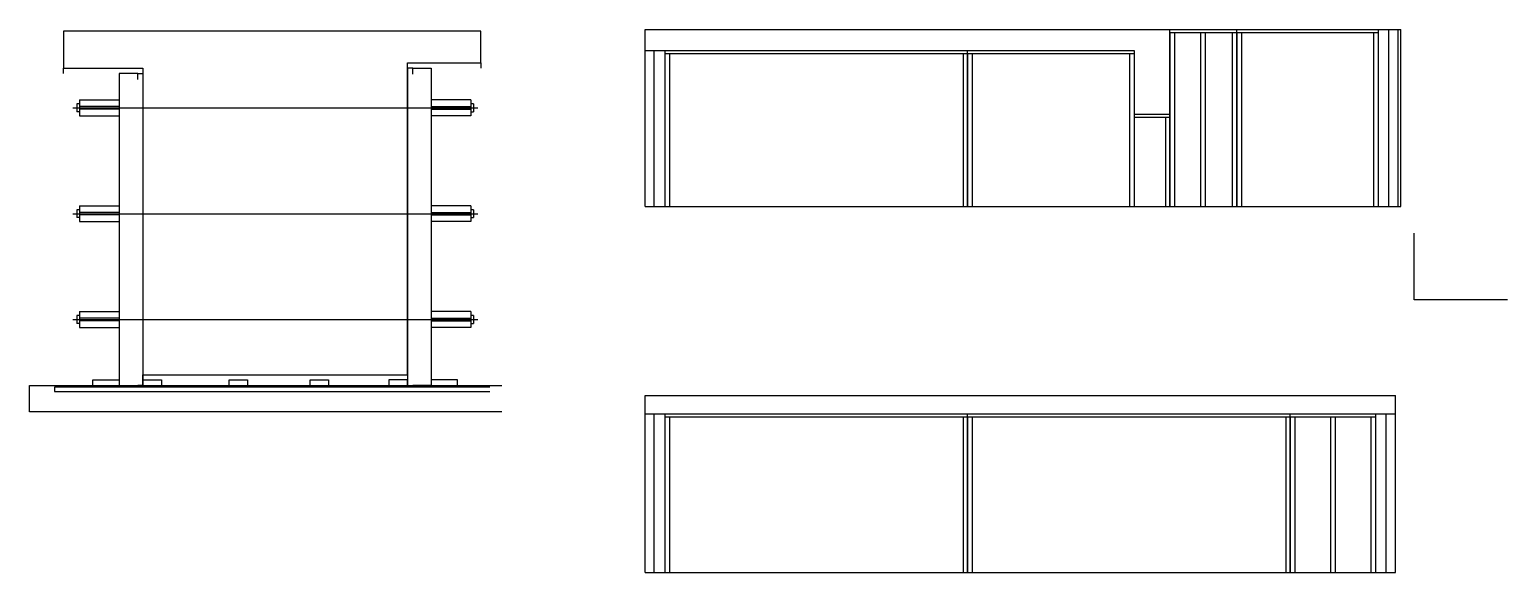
# Model space of a CAD drawing. Header units: metres. Extents: x 6009 to 7127, y 8738 to 9148.
import ezdxf

# ---------------------------------------------------------------- set-up
doc = ezdxf.new("R2010")
doc.units = ezdxf.units.M
for name, color, linetype in [('barrote', 7, 'Continuous'), ('CONCRETO', 7, 'Continuous'), ('COTA', 7, 'Continuous'), ('Madeira', 7, 'Continuous'), ('NOMENCLATURA', 7, 'Continuous'), ('Painéis', 7, 'Continuous'), ('SARR_2.2x7', 7, 'Continuous'), ('SARR_3.5x7', 7, 'Continuous'), ('SCO-___-LAJ', 7, 'Continuous'), ('TENSOR', 7, 'Continuous')]:
    doc.layers.add(name, color=color, linetype=linetype)

msp = doc.modelspace()

# ---------------------------------------------------------------- linework, layer by layer
at = {"color": 7, "lineweight": 25}
for p, q in [((6045, 9092.2), (6045, 9086.2)), ((6047, 9092.2), (6045, 9092.2)), ((6047, 9095.2), (6047, 9083.2)), ((6047, 9095.2), (6077, 9095.2)), ((6077, 9090.2), (6047, 9090.2)), ((6077, 9088.2), (6047, 9088.2)), ((6343, 9095.2), (6313, 9095.2)), ((6313, 9090.2), (6343, 9090.2)), ((6313, 9088.2), (6343, 9088.2)), ((6343, 9095.2), (6343, 9083.2)), ((6345, 9092.2), (6343, 9092.2)), ((6345, 9092.2), (6345, 9086.2)), ((6047, 9086.2), (6045, 9086.2)), ((6047, 9083.2), (6077, 9083.2)), ((6343, 9083.2), (6313, 9083.2)), ((6343, 9086.2), (6345, 9086.2)), ((6045, 9012.2), (6045, 9006.2)), ((6047, 9012.2), (6045, 9012.2)), ((6047, 9015.2), (6047, 9003.2)), ((6047, 9015.2), (6077, 9015.2)), ((6077, 9010.2), (6047, 9010.2)), ((6343, 9015.2), (6313, 9015.2)), ((6313, 9010.2), (6343, 9010.2)), ((6343, 9015.2), (6343, 9003.2)), ((6345, 9012.2), (6343, 9012.2)), ((6345, 9012.2), (6345, 9006.2)), ((6047, 9006.2), (6045, 9006.2)), ((6077, 9008.2), (6047, 9008.2)), ((6047, 9003.2), (6077, 9003.2)), ((6313, 9008.2), (6343, 9008.2)), ((6343, 9003.2), (6313, 9003.2)), ((6343, 9006.2), (6345, 9006.2)), ((6045, 8932.2), (6045, 8926.2)), ((6047, 8932.2), (6045, 8932.2)), ((6047, 8935.2), (6047, 8923.2)), ((6047, 8935.2), (6077, 8935.2)), ((6343, 8935.2), (6313, 8935.2)), ((6343, 8935.2), (6343, 8923.2)), ((6345, 8932.2), (6343, 8932.2)), ((6345, 8932.2), (6345, 8926.2)), ((6047, 8926.2), (6045, 8926.2)), ((6077, 8930.2), (6047, 8930.2)), ((6077, 8928.2), (6047, 8928.2)), ((6047, 8923.2), (6077, 8923.2)), ((6313, 8930.2), (6343, 8930.2)), ((6313, 8928.2), (6343, 8928.2)), ((6343, 8923.2), (6313, 8923.2)), ((6343, 8926.2), (6345, 8926.2))]:
    msp.add_line(p, q, dxfattribs=at)
at = {"layer": 'barrote', "color": 7, "lineweight": 25}
msp.add_lwpolyline([(6366.4, 8859.2), (6009.2, 8859.2), (6009.2, 8879.2), (6366.4, 8879.2)], dxfattribs=at)
at = {"layer": 'CONCRETO', "color": 7, "lineweight": 25}
msp.add_lwpolyline([(6350.6, 9123.2), (6350.6, 9147.2), (6035, 9147.2), (6035, 9119.2), (6095, 9119.2), (6095, 8887.2), (6295, 8887.2), (6295, 9123.2)], dxfattribs=at)
at = {"layer": 'COTA', "color": 7, "lineweight": 25}
for p, q in [((6474.7, 9148.5), (6871.7, 9148.5)), ((6474.7, 9132.5), (6474.7, 9148.5)), ((6474.7, 8871.8), (7042.2, 8871.8)), ((6474.7, 8857.8), (6474.7, 8871.8)), ((7042.2, 8857.8), (7042.2, 8871.8))]:
    msp.add_line(p, q, dxfattribs=at)
at = {"layer": 'Madeira', "color": 7, "lineweight": 25}
for points in [[(6091, 9110.8), (6091, 9115.2), (6077, 9115.2), (6077, 9110.8)], [(6091, 9115.2), (6077, 9115.2), (6077, 8879.2), (6091, 8879.2)], [(6299, 9114.8), (6299, 9119.2), (6313, 9119.2), (6313, 9114.8)], [(6299, 9119.2), (6313, 9119.2), (6313, 8879.2), (6299, 8879.2)], [(6057, 8879.2), (6057, 8883.6), (6077, 8883.6), (6077, 8879.2)], [(6095, 8879.2), (6095, 8883.6), (6109, 8883.6), (6109, 8879.2)], [(6160.1, 8879.2), (6160.1, 8883.6), (6174.1, 8883.6), (6174.1, 8879.2)], [(6221.4, 8879.2), (6221.4, 8883.6), (6235.4, 8883.6), (6235.4, 8879.2)], [(6295, 8879.2), (6295, 8883.6), (6281, 8883.6), (6281, 8879.2)], [(6333, 8879.2), (6333, 8883.6), (6313, 8883.6), (6313, 8879.2)]]:
    msp.add_lwpolyline(points, dxfattribs=at)
at = {"layer": 'NOMENCLATURA', "color": 7, "lineweight": 25}
for p, q in [((7056.4, 8944.1), (7056.4, 8994.5)), ((7126.9, 8944.1), (7056.4, 8944.1))]:
    msp.add_line(p, q, dxfattribs=at)
at = {"layer": 'Painéis', "color": 7, "lineweight": 25}
for p, q in [((6871.7, 9148.5), (7046.2, 9148.5)), ((6871.7, 9014.5), (6871.7, 9148.5)), ((6922.2, 9014.5), (6922.2, 9148.5)), ((7044.2, 9014.5), (7044.2, 9148.5)), ((7046.2, 9014.5), (7046.2, 9148.5)), ((6474.7, 9132.5), (6844.7, 9132.5)), ((6474.7, 9014.5), (6474.7, 9132.5)), ((6718.7, 9014.5), (6718.7, 9132.5)), ((6844.7, 9132.5), (6844.7, 9084.5)), ((6844.7, 9084.5), (6871.7, 9084.5)), ((6474.7, 9014.5), (7046.2, 9014.5)), ((6474.7, 8857.8), (7042.2, 8857.8)), ((6474.7, 8737.8), (6474.7, 8857.8)), ((6718.7, 8737.8), (6718.7, 8857.8)), ((6962.7, 8737.8), (6962.7, 8857.8)), ((7042.2, 8737.8), (7042.2, 8857.8)), ((6474.7, 8737.8), (7042.2, 8737.8))]:
    msp.add_line(p, q, dxfattribs=at)
for points in [[(6295, 9119.2), (6295, 9123.2), (6350.6, 9123.2), (6350.6, 9119.2)], [(6035, 9115.2), (6035, 9119.2), (6095, 9119.2), (6095, 9115.2)], [(6091, 9115.2), (6095, 9115.2), (6095, 8879.2), (6091, 8879.2)], [(6299, 9119.2), (6295, 9119.2), (6295, 8879.2), (6299, 8879.2)], [(6095, 8883.6), (6095, 8887.2), (6295, 8887.2), (6295, 8883.6)]]:
    msp.add_lwpolyline(points, dxfattribs=at)
at = {"layer": 'SARR_2.2x7', "color": 7, "lineweight": 25}
for p, q in [((6871.7, 9146.3), (6922.2, 9146.3)), ((6922.2, 9146.3), (7029.2, 9146.3)), ((7037.2, 9014.5), (7037.2, 9148.5)), ((6481.7, 9014.5), (6481.7, 9132.5)), ((6489.7, 9130.3), (6718.7, 9130.3)), ((6718.7, 9130.3), (6844.7, 9130.3)), ((6844.7, 9082.3), (6871.7, 9082.3)), ((6481.7, 8737.8), (6481.7, 8857.8)), ((6489.7, 8855.6), (6718.7, 8855.6)), ((6718.7, 8855.6), (6962.7, 8855.6)), ((6962.7, 8855.6), (7027.2, 8855.6)), ((7035.2, 8737.8), (7035.2, 8857.8))]:
    msp.add_line(p, q, dxfattribs=at)
at = {"layer": 'SARR_3.5x7', "color": 7, "lineweight": 25}
for p, q in [((6871.7, 9146.3), (6871.7, 9014.5)), ((6875.2, 9146.3), (6875.2, 9014.5)), ((6894.7, 9146.3), (6894.7, 9014.5)), ((6898.2, 9146.3), (6898.2, 9014.5)), ((6918.7, 9146.3), (6918.7, 9014.5)), ((6922.2, 9146.3), (6922.2, 9014.5)), ((6925.7, 9146.3), (6925.7, 9014.5)), ((7025.7, 9146.3), (7025.7, 9014.5)), ((7029.2, 9148.5), (7029.2, 9014.5)), ((6489.7, 9132.5), (6489.7, 9014.5)), ((6493.2, 9130.3), (6493.2, 9014.5)), ((6715.2, 9130.3), (6715.2, 9014.5)), ((6718.7, 9130.3), (6718.7, 9014.5)), ((6722.2, 9130.3), (6722.2, 9014.5)), ((6841.2, 9130.3), (6841.2, 9014.5)), ((6844.7, 9130.3), (6844.7, 9014.5)), ((6868.2, 9082.3), (6868.2, 9014.5)), ((6489.7, 9014.5), (6493.2, 9014.5)), ((6715.2, 9014.5), (6718.7, 9014.5)), ((6718.7, 9014.5), (6722.2, 9014.5)), ((6871.7, 9014.5), (6875.2, 9014.5)), ((6489.7, 8857.8), (6489.7, 8737.8)), ((6493.2, 8855.6), (6493.2, 8737.8)), ((6715.2, 8855.6), (6715.2, 8737.8)), ((6718.7, 8855.6), (6718.7, 8737.8)), ((6722.2, 8855.6), (6722.2, 8737.8)), ((6959.2, 8855.6), (6959.2, 8737.8)), ((6962.7, 8855.6), (6962.7, 8737.8)), ((6966.2, 8855.6), (6966.2, 8737.8)), ((6993.2, 8855.6), (6993.2, 8737.8)), ((6996.7, 8855.6), (6996.7, 8737.8)), ((7023.7, 8855.6), (7023.7, 8737.8)), ((7027.2, 8857.8), (7027.2, 8737.8)), ((6489.7, 8737.8), (6493.2, 8737.8)), ((6715.2, 8737.8), (6718.7, 8737.8)), ((6718.7, 8737.8), (6722.2, 8737.8))]:
    msp.add_line(p, q, dxfattribs=at)
at = {"layer": 'SCO-___-LAJ', "color": 7, "lineweight": 25}
msp.add_lwpolyline([(6357.4, 8877.9), (6028.1, 8877.9), (6028.1, 8874.7), (6357.4, 8874.7)], dxfattribs=at)
at = {"layer": 'TENSOR', "color": 7, "lineweight": 25}
for p, q in [((6042, 9089.2), (6348.3, 9089.2)), ((6042, 9009.2), (6348.3, 9009.2)), ((6042, 8929.2), (6348.3, 8929.2))]:
    msp.add_line(p, q, dxfattribs=at)

doc.saveas('drawing.dxf')
